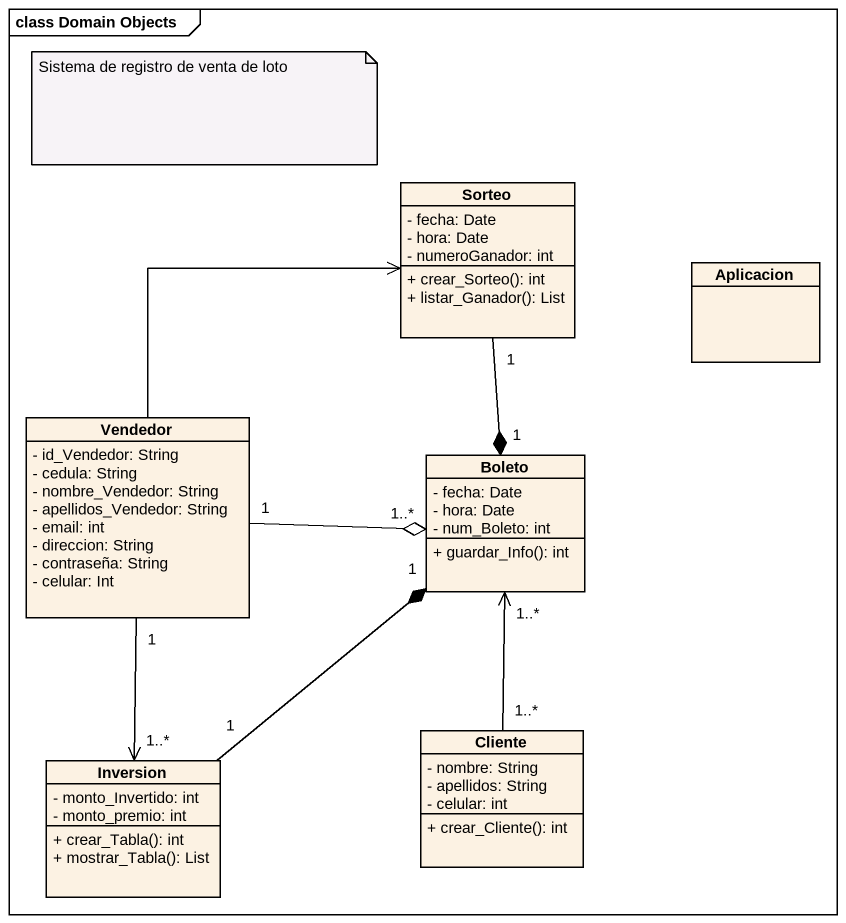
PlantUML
@startuml
mainframe class Domain Objects
hide circle
hide empty members
skinparam classAttributeIconSize 0
class Sorteo {
  - fecha: Date
  - hora: Date
  - numeroGanador: int
  + crear_Sorteo(): int
  + listar_Ganador(): List
}
class Aplicacion
class Vendedor {
  - id_Vendedor: String
  - cedula: String
  - nombre_Vendedor: String
  - apellidos_Vendedor: String
  - email: int
  - direccion: String
  - contraseña: String
  - celular: Int
}
class Boleto {
  - fecha: Date
  - hora: Date
  - num_Boleto: int
  + guardar_Info(): int
}
class Inversion {
  - monto_Invertido: int
  - monto_premio: int
  + crear_Tabla(): int
  + mostrar_Tabla(): List
}
class Cliente {
  - nombre: String
  - apellidos: String
  - celular: int
  + crear_Cliente(): int
}
Sorteo "1" --* "1" Boleto
Vendedor -up-> Sorteo
Vendedor "1" -right-o "1..*" Boleto
Vendedor "1" --> "1..*" Inversion
Inversion "1" -up-* "1" Boleto
Cliente "1..*" -up-> "1..*" Boleto
note as N1
  Sistema de registro de venta de loto
end note
@enduml
